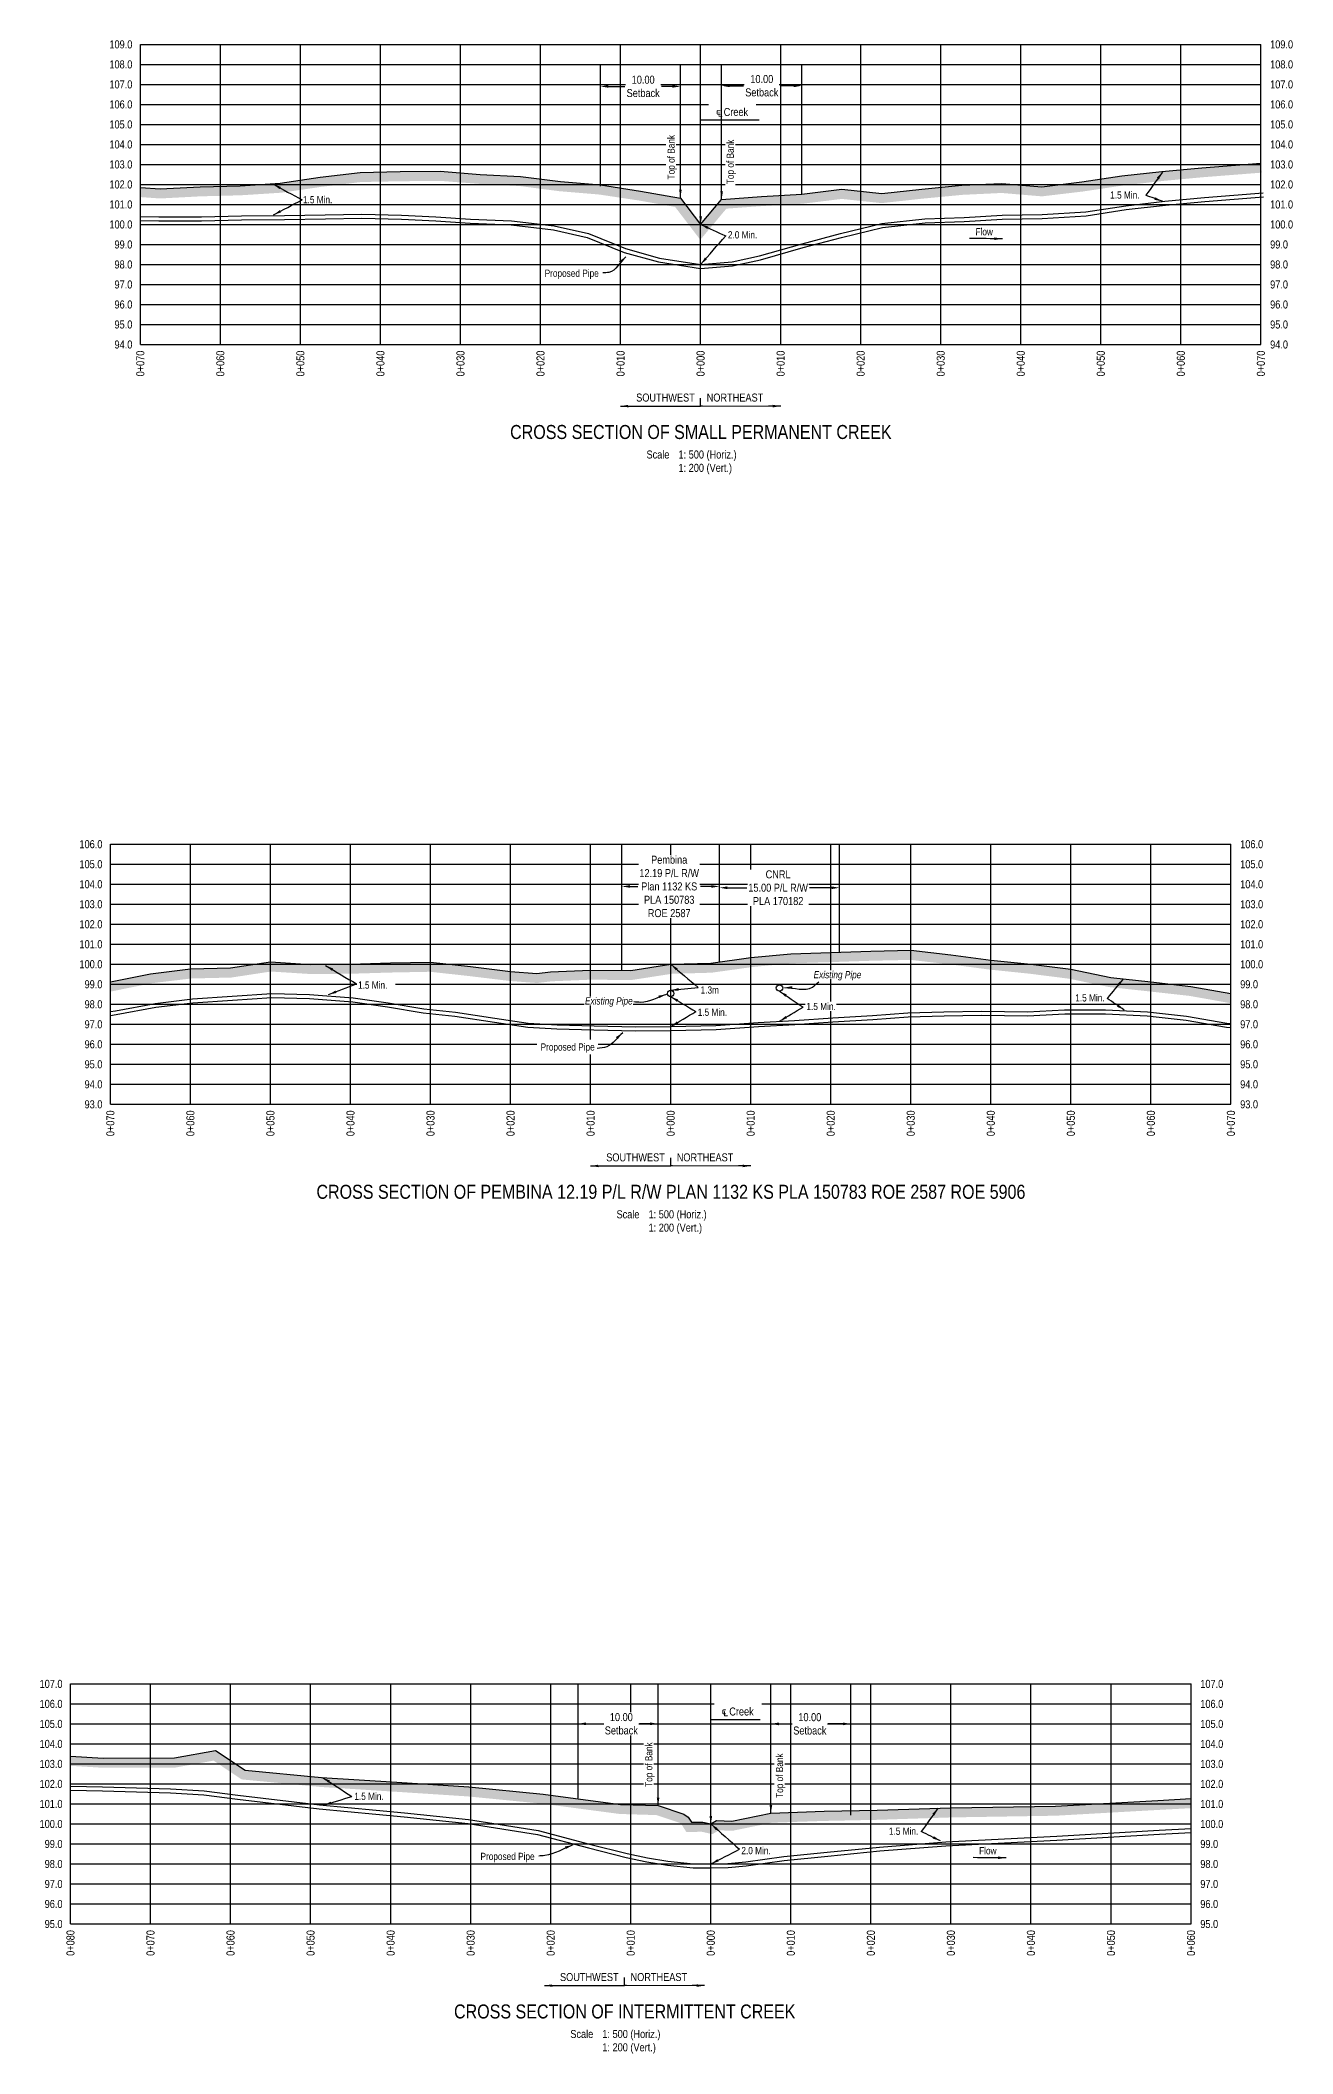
# Model space of a CAD drawing. Extents: x 507565 to 531726, y 6009554 to 6022365.
# Drawn here: x 516843 to 518408, y 6014031 to 6016547 of the extents above; entities that cross this region are included whole.
import ezdxf
from ezdxf.enums import TextEntityAlignment as Align

# ---------------------------------------------------------------- set-up
doc = ezdxf.new("R2010")
doc.units = 0
doc.header["$LTSCALE"] = 5
doc.header["$PDMODE"] = 34
doc.header["$PDSIZE"] = 0.03
doc.linetypes.add('foc-TOPO', pattern=[1, 0.2, -0.8])
doc.linetypes.add('UG_PIPE', pattern=[1.875, 1.25, -0.625])
doc.layers.get('Defpoints').update_dxf_attribs({"color": 9})
for name, color, linetype in [('AS-PIPE-UG', 44, 'UG_PIPE'), ('AS-PIPE-UG-T', 44, 'Continuous'), ('CG-NOTES', 7, 'Continuous'), ('DETAIL-T', 7, 'Continuous'), ('L-BD', 7, 'Continuous'), ('L-DETAIL-T', 3, 'Continuous'), ('P-CROSSINGS-GRID', 8, 'Continuous'), ('P-CROSSINGS-GROUND', 48, 'foc-TOPO'), ('P-CROSSINGS-LINE', 3, 'Continuous'), ('P-PROPOSED', 10, 'Continuous'), ('S-T7', 7, 'Continuous')]:
    doc.layers.add(name, color=color, linetype=linetype)
doc.styles.add('140', font='ARIALN.TTF', dxfattribs={"height": 15})
doc.styles.add('80', font='ARIALN.TTF', dxfattribs={"height": 10})
doc.styles.add('80CG', font='ARIALN.TTF', dxfattribs={"height": 10})
doc.styles.add('80L', font='ARIALN.TTF', dxfattribs={"height": 10})
doc.dimstyles.new('Compass 5 000', dxfattribs={"dimscale": 5, "dimtxt": 9, "dimasz": 2, "dimexe": 0.2, "dimexo": 0.0625, "dimgap": 0.5, "dimtad": 0, "dimtih": 1, "dimtoh": 1, "dimzin": 0, "dimdsep": 46, "dimtxsty": '80CG', "dimcen": 0.1, "dimse1": 1, "dimse2": 1, "dimclrd": 256, "dimclrt": 256, "dimaunit": 1, "dimadec": 4, "dimazin": 0, "dimtfac": 0.06, "dimtofl": 0, "dimtmove": 0, "dimatfit": 1, "dimfxl": 0.2, "dimtolj": 1, "dimtzin": 0, "dimlwd": -1, "dimarcsym": 0})

# ---------------------------------------------------------------- blocks, each defined once
blk = doc.blocks.new('*D365')
at = {"transparency": 16777216}
for p, q in [((517579.7, 6015489.5), (517589.7, 6015489.5)), ((517681.6, 6015489.5), (517667.8, 6015489.5))]:
    blk.add_line(p, q, dxfattribs=at)
for points in [[(517579.7, 6015491.2), (517579.7, 6015487.9), (517569.7, 6015489.5)], [(517681.6, 6015491.2), (517681.6, 6015487.9), (517691.6, 6015489.5)]]:
    blk.add_solid(points, dxfattribs=at)
at = {"layer": 'Defpoints', "color": 0, "transparency": 16777216}
for p in [(517691.6, 6015489.5), (517569.7, 6015485.9), (517691.6, 6015485.9)]:
    blk.add_point(p, dxfattribs=at)
at = {"transparency": 16777216, "insert": (517628.8, 6015489.5), "char_height": 10, "attachment_point": 5, "style": '80CG', "bg_fill": 3, "box_fill_scale": 1.1, "bg_fill_color": 256, "bg_fill_true_color": 13158600, "bg_fill_transparency": 0}
blk.add_mtext('\\A1;Pembina\\P12.19 P/L R/W\\PPlan 1132 KS\\PPLA 150783\\PROE 2587', dxfattribs=at)
blk = doc.blocks.new('*D366')
at = {"transparency": 16777216}
for p, q in [((517701.6, 6015487.9), (517725.8, 6015487.9)), ((517831.6, 6015487.9), (517803.9, 6015487.9))]:
    blk.add_line(p, q, dxfattribs=at)
for points in [[(517701.6, 6015489.6), (517701.6, 6015486.2), (517691.6, 6015487.9)], [(517831.6, 6015489.6), (517831.6, 6015486.2), (517841.6, 6015487.9)]]:
    blk.add_solid(points, dxfattribs=at)
at = {"layer": 'Defpoints', "color": 0, "transparency": 16777216}
for p in [(517841.6, 6015487.9), (517691.6, 6015485), (517841.6, 6015485)]:
    blk.add_point(p, dxfattribs=at)
at = {"transparency": 16777216, "insert": (517764.9, 6015487.9), "char_height": 10, "attachment_point": 5, "style": '80CG', "bg_fill": 3, "box_fill_scale": 1.1, "bg_fill_color": 256, "bg_fill_true_color": 13158600, "bg_fill_transparency": 0}
blk.add_mtext('\\A1;CNRL\\P15.00 P/L R/W\\PPLA 170182', dxfattribs=at)
blk = doc.blocks.new('*D361')
at = {"transparency": 16777216}
for p, q in [((517704.3, 6016490), (517721.6, 6016490)), ((517784.3, 6016490), (517767.4, 6016490))]:
    blk.add_line(p, q, dxfattribs=at)
for points in [[(517704.3, 6016491.7), (517704.3, 6016488.3), (517694.3, 6016490)], [(517784.3, 6016491.7), (517784.3, 6016488.3), (517794.3, 6016490)]]:
    blk.add_solid(points, dxfattribs=at)
at = {"layer": 'Defpoints', "color": 0, "transparency": 16777216}
for p in [(517694.3, 6016491.8), (517694.3, 6016490), (517794.3, 6016491.8)]:
    blk.add_point(p, dxfattribs=at)
at = {"transparency": 16777216, "insert": (517744.5, 6016490), "char_height": 10, "attachment_point": 5, "style": '80CG', "bg_fill": 3, "box_fill_scale": 1.1, "bg_fill_color": 256, "bg_fill_true_color": 13158600, "bg_fill_transparency": 0}
blk.add_mtext('\\A1;10.00\\PSetback', dxfattribs=at)
blk = doc.blocks.new('*D362')
at = {"transparency": 16777216}
for p, q in [((517552.8, 6016489.2), (517573.4, 6016489.2)), ((517632.8, 6016489.2), (517619.2, 6016489.2))]:
    blk.add_line(p, q, dxfattribs=at)
for points in [[(517552.8, 6016490.9), (517552.8, 6016487.6), (517542.8, 6016489.2)], [(517632.8, 6016490.9), (517632.8, 6016487.6), (517642.8, 6016489.2)]]:
    blk.add_solid(points, dxfattribs=at)
at = {"layer": 'Defpoints', "color": 0, "transparency": 16777216}
for p in [(517542.8, 6016489.2), (517542.8, 6016488.9), (517642.8, 6016488.9)]:
    blk.add_point(p, dxfattribs=at)
at = {"transparency": 16777216, "insert": (517596.3, 6016489.2), "char_height": 10, "attachment_point": 5, "style": '80CG', "bg_fill": 3, "box_fill_scale": 1.1, "bg_fill_color": 256, "bg_fill_true_color": 13158600, "bg_fill_transparency": 0}
blk.add_mtext('\\A1;10.00\\PSetback', dxfattribs=at)
blk = doc.blocks.new('*D352')
at = {"transparency": 16777216}
for p, q in [((517765.8, 6014443.1), (517781.6, 6014443.1)), ((517845.8, 6014443.1), (517827.4, 6014443.1))]:
    blk.add_line(p, q, dxfattribs=at)
for points in [[(517765.8, 6014444.8), (517765.8, 6014441.4), (517755.8, 6014443.1)], [(517845.8, 6014444.8), (517845.8, 6014441.4), (517855.8, 6014443.1)]]:
    blk.add_solid(points, dxfattribs=at)
at = {"layer": 'Defpoints', "color": 0, "transparency": 16777216}
for p in [(517755.8, 6014475.3), (517855.8, 6014475.3), (517755.8, 6014443.1)]:
    blk.add_point(p, dxfattribs=at)
at = {"transparency": 16777216, "insert": (517804.5, 6014443.1), "char_height": 10, "attachment_point": 5, "style": '80CG', "bg_fill": 3, "box_fill_scale": 1.1, "bg_fill_color": 256, "bg_fill_true_color": 13158600, "bg_fill_transparency": 0}
blk.add_mtext('\\A1;10.00\\PSetback', dxfattribs=at)
blk = doc.blocks.new('*D353')
at = {"transparency": 16777216}
for p, q in [((517524.9, 6014443.2), (517546.1, 6014443.2)), ((517604.9, 6014443.2), (517591.9, 6014443.2))]:
    blk.add_line(p, q, dxfattribs=at)
for points in [[(517524.9, 6014444.9), (517524.9, 6014441.5), (517514.9, 6014443.2)], [(517604.9, 6014444.9), (517604.9, 6014441.5), (517614.9, 6014443.2)]]:
    blk.add_solid(points, dxfattribs=at)
at = {"layer": 'Defpoints', "color": 0, "transparency": 16777216}
for p in [(517514.9, 6014480.3), (517614.9, 6014480.3), (517514.9, 6014443.2)]:
    blk.add_point(p, dxfattribs=at)
at = {"transparency": 16777216, "insert": (517569, 6014443.2), "char_height": 10, "attachment_point": 5, "style": '80CG', "bg_fill": 3, "box_fill_scale": 1.1, "bg_fill_color": 256, "bg_fill_true_color": 13158600, "bg_fill_transparency": 0}
blk.add_mtext('\\A1;10.00\\PSetback', dxfattribs=at)

msp = doc.modelspace()

# ---------------------------------------------------------------- hatches: boundary and pattern name
at = {"layer": 'P-CROSSINGS-GROUND'}
h = msp.add_hatch(dxfattribs=at)
h.set_pattern_fill('EARTH', color=256, scale=2.5, angle=45)
h.set_pattern_definition([(45, (15444.716, -9018.304), (2e-15, 22.450640303), [15.875, -15.875]), (45, (15440.507, -9014.094), (2e-15, 22.450640303), [15.875, -15.875]), (45, (15436.297, -9009.885), (2e-15, 22.450640303), [15.875, -15.875]), (135, (15436.297, -9007.078), (-22.450640303, 2e-15), [15.875, -15.875]), (135, (15440.507, -9002.869), (-22.450640303, 2e-15), [15.875, -15.875]), (135, (15444.716, -8998.66), (-22.450640303, 2e-15), [15.875, -15.875])])
h.paths.add_polyline_path([(516968.093, 6016362.971), (516968.093, 6016350.941), (516992.732, 6016349.195), (517043.312, 6016351.862), (517093.378, 6016353.161), (517144.092, 6016356.392), (517194.432, 6016363.754), (517243.682, 6016369.734), (517293.022, 6016370.695), (517342.44, 6016371.232), (517392.059, 6016367.379), (517441.75, 6016364.756), (517491.566, 6016358.289), (517541.445, 6016354.111), (517590.901, 6016346.666), (517636.156, 6016338.656), (517667.686, 6016297.54), (517700.267, 6016336.489), (517745.107, 6016339.733), (517795.4, 6016342.646), (517844.431, 6016348.614), (517894.358, 6016343.404), (517945.549, 6016349.004), (517995.183, 6016353.729), (518044.109, 6016356.071), (518094.535, 6016351.82), (518145.931, 6016357.94), (518195.896, 6016365.465), (518245.559, 6016371.082), (518295.35, 6016375.723), (518369.024, 6016381.46), (518368.093, 6016393.424), (518294.327, 6016387.679), (518244.327, 6016383.02), (518194.327, 6016377.364), (518144.327, 6016369.833), (518094.327, 6016363.88), (518044.327, 6016368.095), (517994.327, 6016365.702), (517944.327, 6016360.942), (517894.327, 6016355.472), (517844.327, 6016360.69), (517794.327, 6016354.604), (517744.327, 6016351.708), (517694.327, 6016348.091), (517668.093, 6016316.729), (517642.84, 6016349.659), (517592.84, 6016358.509), (517542.84, 6016366.036), (517492.84, 6016370.224), (517442.84, 6016376.715), (517392.84, 6016379.355), (517342.84, 6016383.237), (517292.84, 6016382.694), (517242.84, 6016381.72), (517192.84, 6016375.649), (517142.84, 6016368.337), (517092.84, 6016365.151), (517042.84, 6016363.853), (516992.84, 6016361.218)])
h = msp.add_hatch(dxfattribs=at)
h.set_pattern_fill('EARTH', color=256, scale=2.499295, angle=45)
h.set_pattern_definition([(45, (-4458.262, 675.01), (2e-15, 22.444312814), [15.87052579, -15.87052579]), (45, (-4462.47, 679.218), (2e-15, 22.444312814), [15.87052579, -15.87052579]), (45, (-4466.679, 683.426), (2e-15, 22.444312814), [15.87052579, -15.87052579]), (135, (-4466.679, 686.232), (-22.444312814, 2e-15), [15.87052579, -15.87052579]), (135, (-4462.47, 690.44), (-22.444312814, 2e-15), [15.87052579, -15.87052579]), (135, (-4458.262, 694.648), (-22.444312814, 2e-15), [15.87052579, -15.87052579])])
h.paths.add_polyline_path([(518330.67, 6015343.726), (518330.67, 6015355.779), (518280.67, 6015364.64), (518230.67, 6015370.223), (518180.67, 6015375.619), (518130.67, 6015386.05), (518080.67, 6015392.398), (518030.67, 6015397.561), (517980.67, 6015404.091), (517930.67, 6015409.777), (517880.67, 6015408.673), (517830.67, 6015406.978), (517780.67, 6015405.492), (517730.67, 6015400.683), (517680.67, 6015393.738), (517630.67, 6015392.321), (517580.67, 6015384.571), (517530.67, 6015385.036), (517480.67, 6015382.955), (517463.478, 6015380.914), (517430.67, 6015383.379), (517380.67, 6015389.415), (517330.67, 6015394.926), (517280.67, 6015393.968), (517230.67, 6015392.45), (517180.67, 6015392.105), (517130.67, 6015395.284), (517080.67, 6015387.693), (517030.67, 6015386.487), (516980.67, 6015380.517), (516930.67, 6015370.364), (516930.67, 6015358.296), (516932.506, 6015358.492), (516982.578, 6015368.66), (517031.527, 6015374.504), (517081.719, 6015375.714), (517131.195, 6015383.226), (517180.33, 6015380.102), (517230.893, 6015380.451), (517280.967, 6015381.972), (517330.125, 6015382.914), (517379.293, 6015377.494), (517429.5, 6015371.433), (517463.738, 6015368.86), (517481.628, 6015370.984), (517530.863, 6015373.034), (517581.538, 6015372.562), (517631.763, 6015380.347), (517681.668, 6015381.761), (517732.07, 6015388.762), (517781.423, 6015393.509), (517831.051, 6015394.984), (517881.005, 6015396.677), (517930.122, 6015397.762), (517979.214, 6015392.179), (518029.276, 6015385.641), (518079.297, 6015380.475), (518128.685, 6015374.205), (518178.796, 6015363.752), (518229.36, 6015358.295), (518278.955, 6015352.757), (518329.059, 6015343.877)])
h = msp.add_hatch(dxfattribs=at)
h.set_pattern_fill('EARTH', color=256, scale=2.499295, angle=45)
h.set_pattern_definition([(45, (-3654.35, -110.614), (2e-15, 22.444312814), [15.87052579, -15.87052579]), (45, (-3658.558, -106.406), (2e-15, 22.444312814), [15.87052579, -15.87052579]), (45, (-3662.766, -102.197), (2e-15, 22.444312814), [15.87052579, -15.87052579]), (135, (-3662.766, -99.392), (-22.444312814, 2e-15), [15.87052579, -15.87052579]), (135, (-3658.558, -95.184), (-22.444312814, 2e-15), [15.87052579, -15.87052579]), (135, (-3654.35, -90.975), (-22.444312814, 2e-15), [15.87052579, -15.87052579])])
h.paths.add_polyline_path([(517614.931, 6014341.082), (517567.769, 6014342.532), (517471.253, 6014355.332), (517378.674, 6014364.407), (517288.338, 6014370.257), (517194.477, 6014376.257), (517098.825, 6014385.382), (517062.151, 6014409.857), (517010.746, 6014400.532), (516921.553, 6014400.282), (516880.83, 6014402.729), (516880.11, 6014390.75), (516921.21, 6014388.281), (517011.842, 6014388.535), (517059.523, 6014397.184), (517094.678, 6014373.723), (517193.524, 6014364.293), (517287.572, 6014358.281), (517377.701, 6014352.445), (517469.878, 6014343.409), (517566.793, 6014330.556), (517612.802, 6014329.142), (517641.723, 6014319.486), (517643.879, 6014318.043), (517650.242, 6014307.999), (517669.418, 6014308.311), (517682.909, 6014305.335), (517690.856, 6014310.103), (517708.048, 6014309.569), (517757.263, 6014319.648), (517822.87, 6014321.861), (517889.038, 6014323.236), (517981.095, 6014326.235), (518112.007, 6014328.387), (518239.762, 6014335.6), (518281.472, 6014337.834), (518280.83, 6014349.817), (518239.103, 6014347.582), (518111.57, 6014340.382), (517980.801, 6014338.232), (517888.718, 6014335.232), (517822.543, 6014333.857), (517755.847, 6014331.607), (517707.016, 6014321.607), (517687.705, 6014322.207), (517680.83, 6014318.082), (517670.629, 6014320.332), (517656.777, 6014320.107), (517652.659, 6014326.607), (517647.055, 6014330.357)])

# ---------------------------------------------------------------- linework, layer by layer
for p, q in [((517542.84, 6016364.71), (517542.84, 6016516.104)), ((517642.84, 6016349.659), (517642.84, 6016516.104)), ((517794.327, 6016354.604), (517794.327, 6016516.104)), ((517569.72, 6015384.673), (517569.72, 6015542.321)), ((517691.62, 6015395.259), (517691.62, 6015542.321)), ((517841.62, 6015407.349), (517841.62, 6015542.321)), ((517514.931, 6014350.208), (517514.931, 6014493.082)), ((517614.931, 6014341.082), (517614.931, 6014493.082)), ((517855.847, 6014328.893), (517855.847, 6014493.082))]:
    msp.add_line(p, q)
at = {"layer": 'AS-PIPE-UG', "linetype": 'Continuous'}
for centre in [(517766.62, 6015362.642), (517630.67, 6015355.822)]:
    msp.add_circle(centre, 3.999, dxfattribs=at)
at = {"layer": 'CG-NOTES'}
for p, q in [((517668.093, 6016089.735), (517668.093, 6016099.735)), ((517630.67, 6015140.326), (517630.67, 6015150.326)), ((517572.94, 6014116.087), (517572.94, 6014126.087))]:
    msp.add_line(p, q, dxfattribs=at)
at = {"layer": 'P-CROSSINGS-GRID', "color": 8}
for p, q in [((516968.093, 6016541.729), (518368.093, 6016541.729)), ((516968.093, 6016166.729), (516968.093, 6016541.729)), ((517068.093, 6016166.729), (517068.093, 6016541.729)), ((517168.093, 6016166.729), (517168.093, 6016541.729)), ((517268.093, 6016166.729), (517268.093, 6016541.729)), ((517368.093, 6016166.729), (517368.093, 6016541.729)), ((517468.093, 6016166.729), (517468.093, 6016541.729)), ((517568.093, 6016166.729), (517568.093, 6016541.729)), ((517768.093, 6016166.729), (517768.093, 6016541.729)), ((517868.093, 6016166.729), (517868.093, 6016541.729)), ((517968.093, 6016166.729), (517968.093, 6016541.729)), ((518068.093, 6016166.729), (518068.093, 6016541.729)), ((518168.093, 6016166.729), (518168.093, 6016541.729)), ((518268.093, 6016166.729), (518268.093, 6016541.729)), ((518368.093, 6016166.729), (518368.093, 6016541.729)), ((516968.093, 6016516.729), (518368.093, 6016516.729)), ((516968.093, 6016491.729), (518368.093, 6016491.729)), ((516968.093, 6016466.729), (518368.093, 6016466.729)), ((516968.093, 6016441.729), (518368.093, 6016441.729)), ((516968.093, 6016416.729), (518368.093, 6016416.729)), ((516968.093, 6016391.729), (518368.093, 6016391.729)), ((516968.093, 6016366.729), (518368.093, 6016366.729)), ((516968.093, 6016341.729), (518368.093, 6016341.729)), ((516968.093, 6016291.729), (518368.093, 6016291.729)), ((516968.093, 6016266.729), (518368.093, 6016266.729)), ((516968.093, 6016241.729), (518368.093, 6016241.729)), ((516968.093, 6016216.729), (518368.093, 6016216.729)), ((516968.093, 6016191.729), (518368.093, 6016191.729)), ((516968.093, 6016166.729), (518368.093, 6016166.729)), ((516930.67, 6015542.321), (518330.67, 6015542.321)), ((516930.67, 6015217.321), (516930.67, 6015542.321)), ((517030.67, 6015217.321), (517030.67, 6015542.321)), ((517130.67, 6015217.321), (517130.67, 6015542.321)), ((517230.67, 6015217.321), (517230.67, 6015542.321)), ((517330.67, 6015217.321), (517330.67, 6015542.321)), ((517430.67, 6015217.321), (517430.67, 6015542.321)), ((517530.67, 6015217.321), (517530.67, 6015542.321)), ((517630.67, 6015217.321), (517630.67, 6015542.321)), ((517730.67, 6015217.321), (517730.67, 6015542.321)), ((517830.67, 6015217.321), (517830.67, 6015542.321)), ((517930.67, 6015217.321), (517930.67, 6015542.321)), ((518030.67, 6015217.321), (518030.67, 6015542.321)), ((518130.67, 6015217.321), (518130.67, 6015542.321)), ((518230.67, 6015217.321), (518230.67, 6015542.321)), ((518330.67, 6015217.321), (518330.67, 6015542.321)), ((516930.67, 6015517.321), (518330.67, 6015517.321)), ((516930.67, 6015492.321), (518330.67, 6015492.321)), ((516930.67, 6015467.321), (518330.67, 6015467.321)), ((516930.67, 6015442.321), (518330.67, 6015442.321)), ((516930.67, 6015417.321), (518330.67, 6015417.321)), ((516930.67, 6015392.321), (518330.67, 6015392.321)), ((516930.67, 6015367.321), (518330.67, 6015367.321)), ((516930.67, 6015342.321), (518330.67, 6015342.321)), ((516930.67, 6015317.321), (518330.67, 6015317.321)), ((516930.67, 6015292.321), (518330.67, 6015292.321)), ((516930.67, 6015267.321), (518330.67, 6015267.321)), ((516930.67, 6015242.321), (518330.67, 6015242.321)), ((516930.67, 6015217.321), (518330.67, 6015217.321)), ((516880.83, 6014493.082), (518280.83, 6014493.082)), ((516880.83, 6014193.082), (516880.83, 6014493.082)), ((516980.83, 6014193.082), (516980.83, 6014493.082)), ((517080.83, 6014193.082), (517080.83, 6014493.082)), ((517180.83, 6014193.082), (517180.83, 6014493.082)), ((517280.83, 6014193.082), (517280.83, 6014493.082)), ((517380.83, 6014193.082), (517380.83, 6014493.082)), ((517480.83, 6014193.082), (517480.83, 6014493.082)), ((517580.83, 6014193.082), (517580.83, 6014493.082)), ((517780.83, 6014193.082), (517780.83, 6014493.082)), ((517880.83, 6014193.082), (517880.83, 6014493.082)), ((517980.83, 6014193.082), (517980.83, 6014493.082)), ((518080.83, 6014193.082), (518080.83, 6014493.082)), ((518180.83, 6014193.082), (518180.83, 6014493.082)), ((518280.83, 6014193.082), (518280.83, 6014493.082)), ((516880.83, 6014468.082), (518280.83, 6014468.082)), ((516880.83, 6014443.082), (518280.83, 6014443.082)), ((516880.83, 6014418.082), (518280.83, 6014418.082)), ((516880.83, 6014393.082), (518280.83, 6014393.082)), ((516880.83, 6014368.082), (518280.83, 6014368.082)), ((516880.83, 6014343.082), (518280.83, 6014343.082)), ((516880.83, 6014293.082), (518280.83, 6014293.082)), ((516880.83, 6014268.082), (518280.83, 6014268.082)), ((516880.83, 6014243.082), (518280.83, 6014243.082)), ((516880.83, 6014218.082), (518280.83, 6014218.082)), ((516880.83, 6014193.082), (518280.83, 6014193.082))]:
    msp.add_line(p, q, dxfattribs=at)
at = {"layer": 'P-CROSSINGS-GRID'}
for p, q in [((517668.093, 6016166.729), (517668.093, 6016541.729)), ((516968.093, 6016316.729), (518368.093, 6016316.729)), ((517680.83, 6014193.082), (517680.83, 6014493.082)), ((516880.83, 6014318.082), (518280.83, 6014318.082))]:
    msp.add_line(p, q, dxfattribs=at)
at = {"layer": 'P-CROSSINGS-LINE', "color": 3}
msp.add_lwpolyline([(516968.093, 6016362.971), (516992.84, 6016361.218), (517042.84, 6016363.853), (517092.84, 6016365.151), (517142.84, 6016368.337), (517192.84, 6016375.649), (517242.84, 6016381.72), (517292.84, 6016382.694), (517342.84, 6016383.237), (517392.84, 6016379.355), (517442.84, 6016376.715), (517492.84, 6016370.224), (517542.84, 6016366.036), (517592.84, 6016358.509), (517642.84, 6016349.659), (517668.093, 6016316.729), (517694.327, 6016348.091), (517744.327, 6016351.708), (517794.327, 6016354.604), (517844.327, 6016360.69), (517894.327, 6016355.472), (517944.327, 6016360.942), (517994.327, 6016365.702), (518044.327, 6016368.095), (518094.327, 6016363.88), (518144.327, 6016369.833), (518194.327, 6016377.364), (518244.327, 6016383.02), (518294.327, 6016387.679), (518368.093, 6016393.424)], dxfattribs=at)
at = {"layer": 'P-PROPOSED'}
for points in [[(516968.093, 6016326.623), (516991.18, 6016326.082), (517044.314, 6016326.379), (517094.519, 6016327.682), (517148.26, 6016327.916), (517199.148, 6016328.653), (517244.874, 6016329.39), (517294.395, 6016328.347), (517337.432, 6016326.442), (517380.576, 6016323.494), (517431.709, 6016321.211), (517484.988, 6016314.988), (517527.827, 6016305.39), (517574.328, 6016286.52), (517616.578, 6016274.775), (517668.093, 6016266.729), (517707.343, 6016269.828), (517741.584, 6016277.407), (517794.95, 6016292.607), (517842.699, 6016305.426), (517894.422, 6016317.759), (517948.144, 6016323.636), (517997.158, 6016325.506), (518044.684, 6016328.452), (518094.789, 6016329.188), (518149.338, 6016332.665), (518199.229, 6016340.179), (518248.175, 6016345.716), (518297.523, 6016350.315), (518371.004, 6016356.037)], [(516968.093, 6016321.622), (516991.136, 6016321.081), (517044.393, 6016321.379), (517094.595, 6016322.682), (517148.307, 6016322.916), (517199.225, 6016323.654), (517244.862, 6016324.389), (517294.232, 6016323.349), (517337.151, 6016321.45), (517380.294, 6016318.502), (517431.307, 6016316.224), (517484.149, 6016310.052), (517526.33, 6016300.601), (517572.713, 6016281.779), (517615.519, 6016269.88), (517667.901, 6016261.698), (517708.084, 6016264.871), (517742.811, 6016272.558), (517796.283, 6016287.788), (517843.927, 6016300.578), (517895.277, 6016312.823), (517948.511, 6016318.646), (517997.408, 6016320.512), (518044.876, 6016323.454), (518094.985, 6016324.19), (518149.87, 6016327.689), (518199.882, 6016335.221), (518248.688, 6016340.742), (518297.949, 6016345.333), (518371.392, 6016351.052)], [(516880.744, 6014360.258), (516920.85, 6014359.564), (517005.639, 6014357.126), (517047.277, 6014354.276), (517089.268, 6014349.199), (517191.515, 6014336.913), (517297.69, 6014327.065), (517377.614, 6014318.527), (517464.074, 6014305.071), (517527.859, 6014288.152), (517575.089, 6014276.21), (517600.84, 6014270.777), (517626.647, 6014266.583), (517658.782, 6014263.214), (517680.871, 6014263.081), (517702.336, 6014263.558), (517725.15, 6014265.746), (517772.461, 6014272.452), (517826.871, 6014277.688), (517891.911, 6014284.272), (517974.601, 6014290.785), (518113.204, 6014297.906), (518241.437, 6014305.146), (518281.098, 6014307.27)], [(516880.83, 6014365.257), (516920.965, 6014364.563), (517005.881, 6014362.122), (517047.748, 6014359.256), (517089.868, 6014354.162), (517192.044, 6014341.885), (517298.186, 6014332.04), (517378.264, 6014323.486), (517465.103, 6014309.971), (517529.113, 6014292.992), (517576.218, 6014281.082), (517601.757, 6014275.694), (517627.309, 6014271.541), (517659.059, 6014268.213), (517680.83, 6014268.082), (517702.042, 6014268.553), (517724.56, 6014270.712), (517771.87, 6014277.418), (517826.38, 6014282.664), (517891.463, 6014289.252), (517974.276, 6014295.775), (518112.935, 6014302.899), (518241.163, 6014310.138), (518280.83, 6014312.263)]]:
    msp.add_lwpolyline(points, dxfattribs=at)

# ---------------------------------------------------------------- texts
at = {"style": '80'}
for s, height, p in [('0+070', 10, (516968.006, 6016159.061)), ('0+070', 0.1, (516968.006, 6016159.061)), ('0+060', 10, (517068.006, 6016159.061)), ('0+060', 0.1, (517068.006, 6016159.061)), ('0+050', 10, (517168.006, 6016159.061)), ('0+050', 0.1, (517168.006, 6016159.061)), ('0+040', 10, (517268.006, 6016159.061)), ('0+040', 0.1, (517268.006, 6016159.061)), ('0+030', 10, (517368.006, 6016159.061)), ('0+030', 0.1, (517368.006, 6016159.061)), ('0+020', 10, (517468.006, 6016159.061)), ('0+020', 0.1, (517468.006, 6016159.061)), ('0+010', 10, (517568.006, 6016159.061)), ('0+010', 0.1, (517568.006, 6016159.061)), ('0+000', 10, (517668.006, 6016159.061)), ('0+000', 0.1, (517668.006, 6016159.061)), ('0+010', 10, (517768.006, 6016159.061)), ('0+010', 0.1, (517768.006, 6016159.061)), ('0+020', 10, (517868.006, 6016159.061)), ('0+020', 0.1, (517868.006, 6016159.061)), ('0+030', 10, (517968.006, 6016159.061)), ('0+030', 0.1, (517968.006, 6016159.061)), ('0+040', 10, (518068.006, 6016159.061)), ('0+040', 0.1, (518068.006, 6016159.061)), ('0+050', 10, (518168.006, 6016159.061)), ('0+050', 0.1, (518168.006, 6016159.061)), ('0+060', 10, (518268.006, 6016159.061)), ('0+060', 0.1, (518268.006, 6016159.061)), ('0+070', 10, (518368.006, 6016159.061)), ('0+070', 0.1, (518368.006, 6016159.061)), ('0+070', 10, (516930.583, 6015209.653)), ('0+070', 0.1, (516930.583, 6015209.653)), ('0+060', 10, (517030.583, 6015209.653)), ('0+060', 0.1, (517030.583, 6015209.653)), ('0+050', 10, (517130.583, 6015209.653)), ('0+050', 0.1, (517130.583, 6015209.653)), ('0+040', 10, (517230.583, 6015209.653)), ('0+040', 0.1, (517230.583, 6015209.653)), ('0+030', 10, (517330.583, 6015209.653)), ('0+030', 0.1, (517330.583, 6015209.653)), ('0+020', 10, (517430.583, 6015209.653)), ('0+020', 0.1, (517430.583, 6015209.653)), ('0+010', 10, (517530.583, 6015209.653)), ('0+010', 0.1, (517530.583, 6015209.653)), ('0+000', 10, (517630.583, 6015209.653)), ('0+000', 0.1, (517630.583, 6015209.653)), ('0+010', 10, (517730.583, 6015209.653)), ('0+010', 0.1, (517730.583, 6015209.653)), ('0+020', 10, (517830.583, 6015209.653)), ('0+020', 0.1, (517830.583, 6015209.653)), ('0+030', 10, (517930.583, 6015209.653)), ('0+030', 0.1, (517930.583, 6015209.653)), ('0+040', 10, (518030.583, 6015209.653)), ('0+040', 0.1, (518030.583, 6015209.653)), ('0+050', 10, (518130.583, 6015209.653)), ('0+050', 0.1, (518130.583, 6015209.653)), ('0+060', 10, (518230.583, 6015209.653)), ('0+060', 0.1, (518230.583, 6015209.653)), ('0+070', 10, (518330.583, 6015209.653)), ('0+070', 0.1, (518330.583, 6015209.653)), ('0+080', 10, (516880.743, 6014185.414)), ('0+070', 10, (516980.743, 6014185.414)), ('0+060', 10, (517080.743, 6014185.414)), ('0+050', 10, (517180.743, 6014185.414)), ('0+040', 10, (517280.743, 6014185.414)), ('0+030', 10, (517380.743, 6014185.414)), ('0+020', 10, (517480.743, 6014185.414)), ('0+010', 10, (517580.743, 6014185.414)), ('0+000', 10, (517680.743, 6014185.414)), ('0+010', 10, (517780.743, 6014185.414)), ('0+020', 10, (517880.743, 6014185.414)), ('0+030', 10, (517980.743, 6014185.414)), ('0+040', 10, (518080.743, 6014185.414)), ('0+050', 10, (518180.743, 6014185.414)), ('0+060', 10, (518280.743, 6014185.414))]:
    msp.add_text(s, height=height, rotation=90, dxfattribs=at).set_placement(p, align=Align.MIDDLE_RIGHT)
at = {"attachment_point": 1, "style": '80L'}
for s, width, insert, char_height in [('1.5 Min.', 45.31074, (517171.301, 6016352.19), 9), ('1.5 Min.', 45.31074, (518179.746, 6016358.047), 9), ('2.0 Min.', 45.31074, (517702.169, 6016308.247), 9), ('1.3m', 22.35057, (517668.057, 6015364.666), 8.9975), ('1.5 Min.', 35.88741, (518136.14, 6015354.828), 8.9975), ('1.5 Min.', 45.31074, (517235.453, 6014357.121), 9), ('1.5 Min.', 35.88741, (517903.342, 6014313.494), 9), ('2.0 Min.', 45.31074, (517718.993, 6014289.292), 9)]:
    msp.add_mtext_dynamic_manual_height_columns(s, width=width, gutter_width=45, heights=[0], dxfattribs=dict(at, insert=insert, char_height=char_height))
at = {"layer": 'DETAIL-T', "char_height": 10, "attachment_point": 1, "style": '80L'}
for insert in [(517600.437, 6016034.275), (517563.014, 6015084.867), (517505.284, 6014060.628)]:
    msp.add_mtext_dynamic_manual_height_columns('Scale^I1: 500 (Horiz.)\\P^I1: 200 (Vert.)', width=217.1051, gutter_width=45, heights=[0], dxfattribs=dict(at, insert=insert))
at = {"layer": 'L-DETAIL-T', "char_height": 17.5, "attachment_point": 2, "rotation": 0, "style": '140'}
for s, insert, width in [('CROSS SECTION OF SMALL PERMANENT CREEK', (517668.373, 6016066.149), 722.45646), ('CROSS SECTION OF PEMBINA 12.19 P/L R/W PLAN 1132 KS PLA 150783 ROE 2587 ROE 5906', (517630.95, 6015116.74), 885.07098), ('CROSS SECTION OF INTERMITTENT CREEK', (517573.22, 6014092.501), 426.70467)]:
    msp.add_mtext(s, dxfattribs=dict(at, insert=insert, width=width))
at = {"layer": 'S-T7', "style": '80'}
for s, p in [('109.0', (516958.093, 6016541.729)), ('108.0', (516958.093, 6016516.729)), ('107.0', (516958.093, 6016491.729)), ('106.0', (516958.093, 6016466.729)), ('105.0', (516958.093, 6016441.729)), ('104.0', (516958.093, 6016416.729)), ('103.0', (516958.093, 6016391.729)), ('102.0', (516958.093, 6016366.729)), ('101.0', (516958.093, 6016341.729)), ('100.0', (516958.093, 6016316.729)), ('99.0', (516958.093, 6016291.729)), ('98.0', (516958.093, 6016266.729)), ('97.0', (516958.093, 6016241.729)), ('96.0', (516958.093, 6016216.729)), ('95.0', (516958.093, 6016191.729)), ('94.0', (516958.093, 6016166.729)), ('106.0', (516920.67, 6015542.321)), ('105.0', (516920.67, 6015517.321)), ('104.0', (516920.67, 6015492.321)), ('103.0', (516920.67, 6015467.321)), ('102.0', (516920.67, 6015442.321)), ('101.0', (516920.67, 6015417.321)), ('100.0', (516920.67, 6015392.321)), ('99.0', (516920.67, 6015367.321)), ('98.0', (516920.67, 6015342.321)), ('97.0', (516920.67, 6015317.321)), ('96.0', (516920.67, 6015292.321)), ('95.0', (516920.67, 6015267.321)), ('94.0', (516920.67, 6015242.321)), ('93.0', (516920.67, 6015217.321)), ('107.0', (516870.83, 6014493.082)), ('106.0', (516870.83, 6014468.082)), ('105.0', (516870.83, 6014443.082)), ('104.0', (516870.83, 6014418.082)), ('103.0', (516870.83, 6014393.082)), ('102.0', (516870.83, 6014368.082)), ('101.0', (516870.83, 6014343.082)), ('100.0', (516870.83, 6014318.082)), ('99.0', (516870.83, 6014293.082)), ('98.0', (516870.83, 6014268.082)), ('97.0', (516870.83, 6014243.082)), ('96.0', (516870.83, 6014218.082)), ('95.0', (516870.83, 6014193.082))]:
    msp.add_text(s, height=10, dxfattribs=at).set_placement(p, align=Align.MIDDLE_RIGHT)
for s, p in [('109.0', (518379.623, 6016541.729)), ('108.0', (518379.623, 6016516.729)), ('107.0', (518379.623, 6016491.729)), ('106.0', (518379.623, 6016466.729)), ('105.0', (518379.623, 6016441.729)), ('104.0', (518379.623, 6016416.729)), ('103.0', (518379.623, 6016391.729)), ('102.0', (518379.623, 6016366.729)), ('101.0', (518379.623, 6016341.729)), ('100.0', (518379.623, 6016316.729)), ('99.0', (518379.623, 6016291.729)), ('98.0', (518379.623, 6016266.729)), ('97.0', (518379.623, 6016241.729)), ('96.0', (518379.623, 6016216.729)), ('95.0', (518379.623, 6016191.729)), ('94.0', (518379.623, 6016166.729)), ('106.0', (518342.2, 6015542.321)), ('105.0', (518342.2, 6015517.321)), ('104.0', (518342.2, 6015492.321)), ('103.0', (518342.2, 6015467.321)), ('102.0', (518342.2, 6015442.321)), ('101.0', (518342.2, 6015417.321)), ('100.0', (518342.2, 6015392.321)), ('99.0', (518342.2, 6015367.321)), ('98.0', (518342.2, 6015342.321)), ('97.0', (518342.2, 6015317.321)), ('96.0', (518342.2, 6015292.321)), ('95.0', (518342.2, 6015267.321)), ('94.0', (518342.2, 6015242.321)), ('93.0', (518342.2, 6015217.321)), ('107.0', (518292.361, 6014493.082)), ('106.0', (518292.361, 6014468.082)), ('105.0', (518292.361, 6014443.082)), ('104.0', (518292.361, 6014418.082)), ('103.0', (518292.361, 6014393.082)), ('102.0', (518292.361, 6014368.082)), ('101.0', (518292.361, 6014343.082)), ('100.0', (518292.361, 6014318.082)), ('99.0', (518292.361, 6014293.082)), ('98.0', (518292.361, 6014268.082)), ('97.0', (518292.361, 6014243.082)), ('96.0', (518292.361, 6014218.082)), ('95.0', (518292.361, 6014193.082))]:
    msp.add_text(s, height=10, dxfattribs=at).set_placement(p, align=Align.MIDDLE_LEFT)

# ---------------------------------------------------------------- leaders
at = {"path_type": 1}
for points in [[(517642.84, 6016350.284), (517642.84, 6016433.507)], [(517694.327, 6016348.091), (517694.327, 6016432.098)], [(518245.196, 6016382.258), (518224.3, 6016353.151)], [(517134.129, 6016366.988), (517170.091, 6016347.486)], [(517134.319, 6016328.565), (517170.091, 6016347.486)], [(518244.971, 6016345.649), (518224.3, 6016353.151)], [(517668.093, 6016316.729), (517699.436, 6016302.34)], [(517668.093, 6016266.729), (517699.436, 6016302.34)], [(517199.594, 6015390.64), (517238.209, 6015367.707)], [(517203.152, 6015354.337), (517238.209, 6015367.707)], [(517630.67, 6015359.821), (517664.947, 6015363.406)], [(518195.939, 6015373.972), (518175.939, 6015349.699)], [(517630.67, 6015351.823), (517662.237, 6015333.216)], [(517766.62, 6015358.643, -7918.79), (517796.049, 6015338.855, -7918.79)], [(517766.62, 6015321.143, -7918.79), (517796.049, 6015338.855, -7918.79)], [(518197.332, 6015335.121), (518175.939, 6015349.699)], [(517630.67, 6015314.334), (517662.237, 6015333.216)], [(517614.931, 6014341.082), (517614.931, 6014424.929)], [(517195.828, 6014376.17), (517232.322, 6014352.485)], [(517196.88, 6014341.437), (517232.322, 6014352.485)], [(517964.64, 6014337.705), (517943.743, 6014308.599)], [(517680.83, 6014318.082), (517716.749, 6014286.409)], [(517967.842, 6014296.866), (517943.743, 6014308.599)], [(517680.83, 6014268.082), (517716.749, 6014286.409)]]:
    msp.add_leader(points, dimstyle='Compass 5 000', override={"dimgap": 0.5, "dimtad": 0}, dxfattribs=at)
at = {"layer": 'CG-NOTES', "path_type": 1}
for points in [[(517568.093, 6016089.735), (517668.093, 6016089.735)], [(517768.093, 6016089.735), (517668.093, 6016089.735)], [(517530.67, 6015140.326), (517630.67, 6015140.326)], [(517730.67, 6015140.326), (517630.67, 6015140.326)], [(517472.94, 6014116.087), (517572.94, 6014116.087)], [(517672.94, 6014116.087), (517572.94, 6014116.087)]]:
    msp.add_leader(points, dimstyle='Compass 5 000', override={"dimgap": 0.5, "dimtad": 0}, dxfattribs=at)

# ---------------------------------------------------------------- next in the draw order: texts
at = {"char_height": 9, "style": '80L', "bg_fill": 3, "box_fill_scale": 1.2, "bg_fill_color": 256, "bg_fill_transparency": 0}
for s, width, insert, attachment_point, rotation in [('Top of Bank', 55.65548, (517626.705, 6016372.994), 1, 90), ('Flow', 28.55952, (518033.28, 6016312.093), 3, 359.666704), ('Top of Bank', 55.65548, (517598.796, 6014364.416), 1, 90), ('Flow', 28.55952, (518037.806, 6014288.986), 3, 359.666704)]:
    msp.add_mtext_dynamic_manual_height_columns(s, width=width, gutter_width=45, heights=[0], dxfattribs=dict(at, insert=insert, attachment_point=attachment_point, rotation=rotation))
at = {"char_height": 9, "attachment_point": 1, "style": '80L', "bg_fill": 3, "box_fill_scale": 1.2, "bg_fill_color": 256, "bg_fill_transparency": 0}
for insert in [(517473.202, 6016260.266), (517393.026, 6014282.01)]:
    msp.add_mtext_dynamic_manual_height_columns('Proposed Pipe', width=71.09723, gutter_width=45, heights=[0], dxfattribs=dict(at, insert=insert))
at = {"color": 3, "char_height": 10, "width": 78.43132, "attachment_point": 3, "style": '80', "bg_fill": 2}
for insert in [(517660.725, 6016105.416), (517623.302, 6015156.007), (517565.572, 6014131.768)]:
    msp.add_mtext('SOUTHWEST', dxfattribs=dict(at, insert=insert))
at = {"layer": 'AS-PIPE-UG-T', "char_height": 8.99746, "attachment_point": 1, "style": '80L', "bg_fill": 3, "box_fill_scale": 1.1, "bg_fill_color": 256, "bg_fill_transparency": 0}
for insert in [(517809.288, 6015383.778), (517523.611, 6015350.97)]:
    msp.add_mtext_dynamic_manual_height_columns('{\\fArial Narrow|b0|i1|c0|p34;Existing Pipe}', width=59.24689, gutter_width=45, heights=[0], dxfattribs=dict(at, insert=insert))
at = {"layer": 'L-BD', "char_height": 10, "width": 49.16517, "attachment_point": 1, "style": '80', "bg_fill": 2}
for insert in [(517683.084, 6016462.236), (517690.059, 6014463.588)]:
    msp.add_mtext('\\pi4.234;{\\fISOCPEUR|b0|i0|c0|p34;℄} Creek', dxfattribs=dict(at, insert=insert))

# ---------------------------------------------------------------- next in the draw order: dimensions: what is measured, and where the dimension line sits
dim = msp.add_linear_dim(base=(517542.84, 6016489.228), p1=(517642.84, 6016488.859), p2=(517542.84, 6016488.859), angle=180, text='10.00\\PSetback', dimstyle='Compass 5 000', override={"dimtfill": 1})
dim.commit()
dim.dimension.update_dxf_attribs({"geometry": '*D362', "text_midpoint": (517596.281, 6016489.228), "dimtype": 161})
at = {"color": 4}
dim = msp.add_linear_dim(base=(517691.62, 6015489.523), p1=(517569.72, 6015485.909), p2=(517691.62, 6015485.909), angle=0, text='Pembina\\P12.19 P/L R/W\\PPlan 1132 KS\\PPLA 150783\\PROE 2587', dimstyle='Compass 5 000', override={"dimtfill": 1}, dxfattribs=at)
dim.commit()
dim.dimension.update_dxf_attribs({"geometry": '*D365', "text_midpoint": (517628.751, 6015489.523), "dimtype": 161})

# ---------------------------------------------------------------- next in the draw order: linework, layer by layer
for p, q in [((517694.327, 6016348.091), (517694.327, 6016516.104)), ((517668.093, 6016447.333), (517741.38, 6016447.333)), ((517755.847, 6014331.607), (517755.847, 6014493.082)), ((517680.83, 6014448.685), (517742.557, 6014448.685))]:
    msp.add_line(p, q)
at = {"color": 3}
msp.add_lwpolyline([(516930.67, 6015370.364), (516930.67, 6015370.364), (516980.67, 6015380.517), (517030.67, 6015386.487), (517080.67, 6015387.693), (517130.67, 6015395.284), (517180.67, 6015392.105), (517230.67, 6015392.45), (517280.67, 6015393.968), (517330.67, 6015394.926), (517380.67, 6015389.415), (517430.67, 6015383.379), (517463.478, 6015380.914), (517480.67, 6015382.955), (517530.67, 6015385.036), (517580.67, 6015384.571), (517630.67, 6015392.321), (517680.67, 6015393.738), (517730.67, 6015400.683), (517780.67, 6015405.492), (517830.67, 6015406.978), (517880.67, 6015408.673), (517930.67, 6015409.777), (517980.67, 6015404.091), (518030.67, 6015397.561), (518080.67, 6015392.398), (518130.67, 6015386.05), (518180.67, 6015375.619), (518230.67, 6015370.223), (518280.67, 6015364.64), (518330.67, 6015355.779)], dxfattribs=at)
at = {"layer": 'P-PROPOSED'}
for points in [[(516930.67, 6015333.186), (516936.865, 6015334.242), (516986.634, 6015343.463), (517033.35, 6015349.041), (517082.777, 6015352.535), (517132.377, 6015355.644), (517179.608, 6015354.597), (517234.056, 6015350.359), (517277.798, 6015344.187), (517322.095, 6015336.739), (517361.793, 6015332.305), (517411.102, 6015324.799), (517452.657, 6015318.671), (517488.708, 6015316.5), (517534.87, 6015315.27), (517586.876, 6015314.2), (517630.67, 6015314.334), (517687.16, 6015315.89), (517739.946, 6015319.373), (517785.368, 6015322.15), (517833.149, 6015325.326), (517882.852, 6015328.104), (517927.108, 6015331.679), (517972.056, 6015332.754), (518018.913, 6015333.826), (518076.263, 6015332.938), (518122.783, 6015335.337), (518173.986, 6015335.338), (518226.577, 6015332.947), (518275.311, 6015327.505), (518325.637, 6015318.586), (518330.67, 6015318.114)], [(516930.67, 6015328.114), (516937.74, 6015329.319), (516987.386, 6015338.517), (517033.823, 6015344.062), (517083.11, 6015347.546), (517132.479, 6015350.64), (517179.358, 6015349.601), (517233.512, 6015345.386), (517277.034, 6015339.245), (517321.403, 6015331.786), (517361.139, 6015327.347), (517410.361, 6015319.854), (517452.141, 6015313.693), (517488.491, 6015311.504), (517534.752, 6015310.272), (517586.832, 6015309.2), (517630.746, 6015309.334), (517687.393, 6015310.895), (517740.263, 6015314.383), (517785.687, 6015317.16), (517833.455, 6015320.335), (517883.193, 6015323.115), (517927.369, 6015326.684), (517972.173, 6015327.756), (518018.931, 6015328.825), (518076.354, 6015327.936), (518122.912, 6015330.337), (518173.872, 6015330.338), (518226.185, 6015327.96), (518274.597, 6015322.554), (518324.966, 6015313.627), (518330.67, 6015313.092)]]:
    msp.add_lwpolyline(points, dxfattribs=at)

# ---------------------------------------------------------------- next in the draw order: texts
at = {"color": 3, "char_height": 10, "width": 71.79644, "attachment_point": 1, "style": '80', "bg_fill": 2}
for insert in [(517675.683, 6016105.416), (517638.26, 6015156.007), (517580.53, 6014131.768)]:
    msp.add_mtext('NORTHEAST', dxfattribs=dict(at, insert=insert))

# ---------------------------------------------------------------- next in the draw order: dimensions: what is measured, and where the dimension line sits
at = {"color": 4}
dim = msp.add_linear_dim(base=(517841.62, 6015487.91), p1=(517691.62, 6015484.991), p2=(517841.62, 6015484.991), angle=0, text='CNRL\\P15.00 P/L R/W\\PPLA 170182', dimstyle='Compass 5 000', override={"dimtfill": 1}, dxfattribs=at)
dim.commit()
dim.dimension.update_dxf_attribs({"geometry": '*D366', "text_midpoint": (517764.854, 6015487.91), "dimtype": 161})
dim = msp.add_linear_dim(base=(517514.931, 6014443.184), p1=(517614.931, 6014480.282), p2=(517514.931, 6014480.282), angle=180, text='10.00\\PSetback', dimstyle='Compass 5 000', override={"dimtfill": 1})
dim.commit()
dim.dimension.update_dxf_attribs({"geometry": '*D353', "text_midpoint": (517569.029, 6014443.184), "dimtype": 161})

# ---------------------------------------------------------------- next in the draw order: leaders
at = {"path_type": 1}
for points in [[(517668.093, 6016316.729), (517668.093, 6016447.333)], [(518045.114, 6016298.893), (518004.16, 6016299.048)], [(517574.452, 6016276.133), (517553.429, 6016256.864), (517546.001, 6016256.233)], [(517630.67, 6015392.321), (517664.947, 6015363.406)], [(517680.83, 6014318.082), (517680.83, 6014448.685)], [(517508.596, 6014291.829), (517473.254, 6014278.608), (517465.825, 6014277.977)], [(518049.64, 6014275.787), (518008.686, 6014275.942)]]:
    msp.add_leader(points, dimstyle='Compass 5 000', override={"dimgap": 0.5, "dimtad": 0}, dxfattribs=at)
at = {"layer": 'AS-PIPE-UG-T', "path_type": 1}
for points in [[(517772.76, 6015363.12), (517807.758, 6015363.817), (517815.666, 6015370.442)], [(517625.234, 6015354.433), (517593.179, 6015344.71), (517584.573, 6015345.209)]]:
    msp.add_leader(points, dimstyle='Compass 5 000', override={"dimgap": 0.5, "dimtad": 0}, dxfattribs=at)

# ---------------------------------------------------------------- next in the draw order: texts
at = {"char_height": 9, "attachment_point": 1, "rotation": 90, "style": '80L', "bg_fill": 3, "box_fill_scale": 1.2, "bg_fill_color": 256, "bg_fill_transparency": 0}
for insert in [(517700.587, 6016367.098), (517762.106, 6014350.614)]:
    msp.add_mtext_dynamic_manual_height_columns('Top of Bank', width=55.65548, gutter_width=45, heights=[0], dxfattribs=dict(at, insert=insert))
at = {"char_height": 8.9975, "attachment_point": 1, "style": '80L', "bg_fill": 3, "box_fill_scale": 1.15, "bg_fill_color": 256, "bg_fill_true_color": 256, "bg_fill_transparency": 0}
for width, insert in [(45.31074, (517240.052, 6015370.828)), (35.88741, (517664.419, 6015336.852)), (35.88741, (517800.245, 6015344.1, -7918.79))]:
    msp.add_mtext_dynamic_manual_height_columns('1.5 Min.', width=width, gutter_width=45, heights=[0], dxfattribs=dict(at, insert=insert))
at = {"insert": (517468.12, 6015293.426), "char_height": 8.99746, "attachment_point": 1, "style": '80L', "bg_fill": 3, "box_fill_scale": 1.5, "bg_fill_color": 256, "bg_fill_transparency": 0}
msp.add_mtext_dynamic_manual_height_columns('Proposed Pipe', width=67.2769, gutter_width=45, heights=[0], dxfattribs=at)

# ---------------------------------------------------------------- next in the draw order: dimensions: what is measured, and where the dimension line sits
for base, p1, p2, picture, middle in [((517694.327, 6016489.988), (517794.327, 6016491.827), (517694.327, 6016491.827), '*D361', (517744.496, 6016489.988)), ((517755.847, 6014443.095), (517855.847, 6014475.343), (517755.847, 6014475.343), '*D352', (517804.486, 6014443.095))]:
    dim = msp.add_linear_dim(base=base, p1=p1, p2=p2, angle=180, text='10.00\\PSetback', dimstyle='Compass 5 000', override={"dimtfill": 1})
    dim.commit()
    dim.dimension.update_dxf_attribs({"geometry": picture, "text_midpoint": middle, "dimtype": 161})

# ---------------------------------------------------------------- next in the draw order: linework, layer by layer
at = {"color": 3}
msp.add_lwpolyline([(516880.83, 6014402.729), (516921.553, 6014400.282), (517010.746, 6014400.532), (517062.151, 6014409.857), (517098.825, 6014385.382), (517194.477, 6014376.257), (517288.338, 6014370.257), (517378.674, 6014364.407), (517471.253, 6014355.332), (517567.769, 6014342.532), (517614.931, 6014341.082), (517647.055, 6014330.357), (517652.659, 6014326.607), (517656.777, 6014320.107), (517670.629, 6014320.332), (517680.83, 6014318.082), (517687.705, 6014322.207), (517707.016, 6014321.607), (517755.847, 6014331.607), (517822.543, 6014333.857), (517888.718, 6014335.232), (517980.801, 6014338.232), (518111.57, 6014340.382), (518239.103, 6014347.582), (518280.83, 6014349.817)], dxfattribs=at)

# ---------------------------------------------------------------- next in the draw order: leaders
at = {"path_type": 1}
for points in [[(517570.747, 6015306.633), (517550.85, 6015289.301), (517538.758, 6015286.884)], [(517755.847, 6014331.607), (517755.847, 6014414.829)]]:
    msp.add_leader(points, dimstyle='Compass 5 000', override={"dimgap": 0.5, "dimtad": 0}, dxfattribs=at)

doc.saveas('drawing.dxf')
